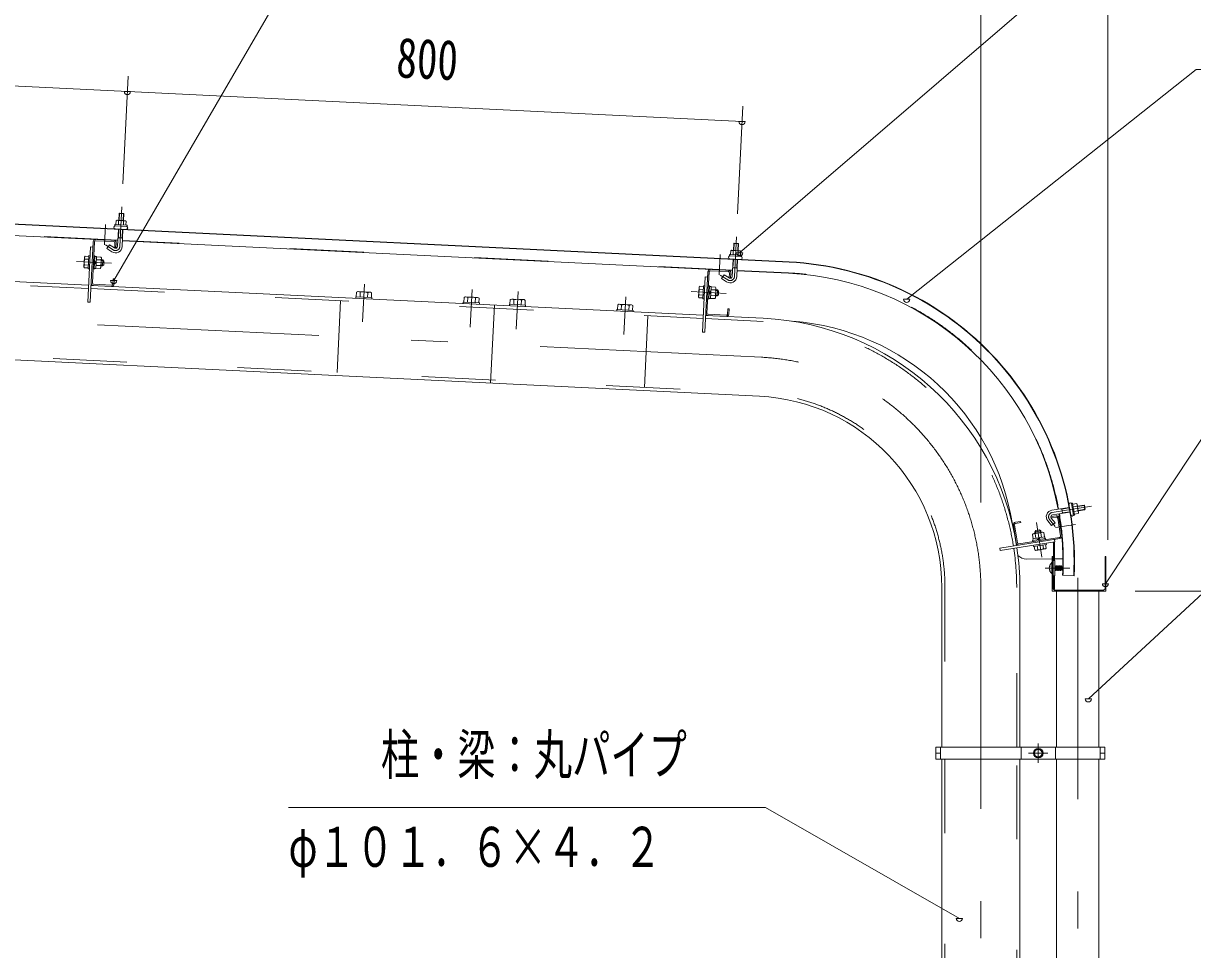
# Model space of a CAD drawing. Units: millimetres, scale not verified. Extents: x -25244 to 25244, y -10500 to 10500.
# Drawn here: x 17683 to 21483, y 5733 to 8745 of the extents above; entities that cross this region are included whole.
import ezdxf
from ezdxf.enums import TextEntityAlignment as Align

# ---------------------------------------------------------------- set-up
doc = ezdxf.new("R2010")
doc.units = ezdxf.units.MM
doc.header["$LTSCALE"] = 60
doc.linetypes.add('USER2', pattern=[10, 4, -6])
doc.linetypes.add('USER3', pattern=[24, 12, -5, 2, -5])
for name, color, linetype, lineweight in [('0-6_2-02BOLD', 7, 'Continuous', 18), ('0-7_2-12HIDDEN', 3, 'USER2', 18), ('0-8_2-22CENTER', 3, 'USER3', 18), ('0-9_2-42THIN', 4, 'Continuous', 18), ('0-A_2-52DIM', 3, 'Continuous', 18)]:
    doc.layers.add(name, color=color, linetype=linetype, lineweight=lineweight)
doc.styles.add('ＭＳ ゴシック', font='')
doc.styles.get('ＭＳ ゴシック').set_extended_font_data('MS Gothic')

msp = doc.modelspace()

# ---------------------------------------------------------------- linework, layer by layer
at = {"layer": '0-6_2-02BOLD'}
for p, q in [((20171.27, 7968.25), (15144.07, 8214.12)), ((15144.13, 8215.37), (20171.33, 7969.5)), ((16007.01, 8135.62), (17989.64, 8038.65)), ((17991.54, 8090.12), (17992.16, 8102.91)), ((18008.38, 8102.12), (18007.75, 8089.33)), ((17988.72, 8019.77), (17991.41, 8074.86)), ((18006.39, 8074.13), (18003.7, 8019.04)), ((17906.8, 7900.54), (17913.34, 8034.38)), ((17917.53, 8038.18), (17976.46, 8035.29)), ((17990.09, 8047.93), (18005.07, 8047.2)), ((18004.62, 8037.92), (19987.25, 7940.95)), ((19991.53, 8028.44), (20006.51, 8027.71)), ((17911.11, 7988.68), (17915.1, 7988.49)), ((17919.98, 7985.76), (17934.47, 7985.05)), ((19989.15, 7992.42), (19989.78, 8005.21)), ((20006, 8004.42), (20005.37, 7991.63)), ((17893.63, 7958.87), (17881.64, 7959.46)), ((17894.55, 7977.61), (17882.56, 7978.2)), ((17893.05, 7947.02), (17897.05, 7946.82)), ((17913.11, 7947.79), (17918.11, 7947.54)), ((17919.06, 7967.02), (17913.82, 7962.27)), ((17919.3, 7972.01), (17914.07, 7967.26)), ((17918.6, 7957.65), (17933.09, 7956.94)), ((17934.01, 7975.68), (17919.52, 7976.39)), ((17940.77, 7975.97), (17935.78, 7976.21)), ((19986.33, 7922.07), (19989.02, 7977.16)), ((19987.7, 7950.24), (20002.68, 7949.5)), ((20004.01, 7976.43), (20001.31, 7921.34)), ((19897.33, 7740.11), (19906.96, 7936.87)), ((19910.96, 7936.68), (19904.4, 7802.84)), ((19974.07, 7937.59), (19915.14, 7940.48)), ((19968.1, 7904.27), (19951.71, 7914.83)), ((20002.24, 7940.22), (20169.5, 7932.04)), ((19892.03, 7795.43), (17902.41, 7892.74)), ((17969.52, 7893.47), (17910.6, 7896.35)), ((18777.58, 7870.21), (18776.84, 7854.99)), ((18801.35, 7853.79), (18802.09, 7869.01)), ((19880.17, 7880.5), (19892.16, 7879.91)), ((19912.72, 7890.79), (19908.72, 7890.98)), ((19916.67, 7869.32), (19911.43, 7864.57)), ((19911.68, 7869.56), (19916.92, 7874.31)), ((19917.13, 7878.69), (19931.62, 7877.98)), ((19127.16, 7853.11), (19126.42, 7837.89)), ((19150.93, 7836.69), (19151.67, 7851.92)), ((19213.34, 7828.62), (19200.93, 7574.93)), ((19276.99, 7845.79), (19276.24, 7830.56)), ((19300.75, 7829.37), (19301.49, 7844.59)), ((19314.71, 7828.68), (19314.47, 7823.69)), ((19625.82, 7813.47), (19626.57, 7828.69)), ((19891.25, 7861.17), (19879.25, 7861.76)), ((19910.72, 7850.09), (19915.72, 7849.85)), ((19916.22, 7859.95), (19930.71, 7859.24)), ((19932.41, 7858.54), (19937.41, 7858.29)), ((19611.86, 7814.15), (19611.61, 7809.16)), ((19651.08, 7827.49), (19650.33, 7812.27)), ((19662.59, 7811.67), (19663.33, 7826.89)), ((19900.02, 7795.04), (20087.3, 7785.88)), ((19908.21, 7798.65), (19967.13, 7795.77)), ((21081.65, 7170.39), (21025.28, 7161.46)), ((21027.62, 7146.65), (21084.23, 7155.61)), ((21057.73, 7166.59), (21060.08, 7151.78)), ((21107.37, 7175.09), (21094.72, 7173.08)), ((21097.26, 7157.05), (21109.91, 7159.05)), ((20900.18, 7113.3), (20909.41, 7055.02)), ((20913.35, 7055.65), (20904.13, 7113.92)), ((21023.01, 7136.8), (21039.8, 7139.46)), ((21053.61, 7077.86), (21044.38, 7136.13)), ((21048.33, 7136.76), (21057.56, 7078.49)), ((21050.29, 7073.29), (20917.93, 7052.33)), ((20973.43, 7070.23), (20971.17, 7084.56)), ((20982.7, 7071.7), (20978.54, 7065.98)), ((20987.64, 7072.48), (20983.48, 7066.76)), ((20990.04, 7089.31), (20989.26, 7094.25)), ((20989.7, 7087.5), (20991.97, 7073.17)), ((20968.08, 7044.07), (20969.96, 7032.21)), ((20979.23, 7033.68), (20977.35, 7045.54)), ((20995.88, 7048.47), (20997.76, 7036.62)), ((21007.6, 7050.33), (21006.98, 7054.28)), ((21030.29, 6998.3), (21030.29, 7057.97)), ((21034.04, 7058.56), (21034.04, 6998.3)), ((21034.12, 7066.68), (21035.37, 7058.77)), ((21026.05, 7003.54), (20942.82, 7002.81)), ((21030.29, 7003.57), (21029.04, 7003.56)), ((21034.04, 7003.61), (21061.17, 7003.84)), ((21037.74, 6965.79), (21035.29, 6979.41)), ((21035.29, 6967.3), (21035.95, 6967.3)), ((21041.35, 6967.3), (21038.65, 6979.3)), ((21039.24, 6980.8), (21040.44, 6980.8)), ((21041.04, 6979.3), (21043.75, 6967.3)), ((21049.14, 6967.3), (21052.14, 6967.3)), ((21050.04, 6980.8), (21049.44, 6979.3)), ((21052.74, 6965.79), (21053.95, 6965.8)), ((21056.65, 6980.67), (21059.34, 6967)), ((21059.95, 6968.86), (21057.24, 6978.82)), ((21058.14, 6966.52), (21057.54, 6967.9)), ((21061.04, 6978.23), (21060.84, 6978.99)), ((21030.29, 6905.05), (21030.29, 6948.3)), ((21097.54, 6948.03), (21060.09, 6949.86)), ((20667.45, 6909.93), (20667.45, 6391.42)), ((20921.46, 6391.42), (20921.46, 6909.93)), ((21040.85, 6898.3), (21040.85, 6391.42)), ((21178.35, 6391.42), (21178.35, 6898.3)), ((20663.45, 6391.42), (20663.45, 6351.43)), ((20925.46, 6351.43), (20925.46, 6391.42)), ((21036.84, 6391.42), (21036.84, 6351.43)), ((21182.34, 6351.43), (21182.34, 6391.42)), ((20663.45, 6371.42), (20648.2, 6371.42)), ((20667.45, 6351.43), (20667.45, 1891.42)), ((20921.46, 1891.42), (20921.46, 6351.43)), ((21040.85, 6351.43), (21040.85, 1891.42)), ((21178.35, 1891.42), (21178.35, 6351.43)), ((21182.34, 6371.42), (21197.6, 6371.42))]:
    msp.add_line(p, q, dxfattribs=at)
for points in [[(17894.42, 7893.13), (15904.79, 7990.44), (15911.73, 8132.27)], [(18015.87, 8088.93), (18016.49, 8101.73), (18014.38, 8103.08), (17986.29, 8104.46), (17984.05, 8103.31), (17983.43, 8090.52)], [(17992.84, 8104.14), (17993.92, 8126.14), (18008.9, 8125.41), (18007.83, 8103.41)], [(17993.92, 8126.14), (17995.23, 8127.33), (18007.71, 8126.73), (18008.9, 8125.41)], [(17909.34, 8034.57), (17899.72, 7837.8), (17891.73, 7838.2), (17900.52, 8017.98), (17908.51, 8017.59)], [(17978.61, 8014.58), (17962.22, 8025.14), (17954.1, 8012.53), (17970.49, 8001.97)], [(17980.26, 8031.1), (17979.43, 8014.12), (17983.43, 8013.93), (17984.26, 8030.91)], [(19990.46, 8006.44), (19991.53, 8028.44), (19992.84, 8029.63), (20005.32, 8029.03), (20006.51, 8027.71), (20005.44, 8005.71)], [(15904.79, 7990.43), (15984.72, 7732.23), (20074.89, 7532.18)], [(17895, 7986.98), (17883.01, 7987.57), (17881.13, 7984.64), (17879.59, 7953.18)], [(17893.05, 7947.02), (17895.13, 7989.46), (17899.12, 7989.27)], [(17915.1, 7988.49), (17913.03, 7946.04), (17909.03, 7946.23)], [(17918.11, 7947.54), (17920.01, 7986.49), (17915.02, 7986.74)], [(17934.47, 7985.05), (17936.06, 7981.95), (17934.52, 7950.49), (17932.64, 7947.57), (17918.15, 7948.28)], [(20013.48, 7991.23), (20014.1, 8004.03), (20011.99, 8005.38), (19983.9, 8006.76), (19981.67, 8005.61), (19981.04, 7992.82)], [(17879.59, 7953.18), (17881.18, 7950.08), (17893.17, 7949.5)], [(17934.81, 7956.24), (17939.8, 7955.99), (17940.77, 7975.97), (17944.34, 7972.04), (17943.72, 7959.55), (17939.8, 7955.99)], [(17977.71, 7897.07), (17978.54, 7914.05), (17974.54, 7914.24), (17973.71, 7897.26)], [(19906.13, 7919.89), (19898.13, 7920.28), (19889.34, 7740.5), (19897.33, 7740.11)], [(19951.71, 7914.83), (19959.84, 7927.44), (19976.22, 7916.88)], [(19981.87, 7933.2), (19981.04, 7916.23), (19977.04, 7916.42), (19977.87, 7933.4)], [(18764.58, 7855.59), (18765.33, 7870.81), (18769.35, 7872.88), (18810.55, 7870.86), (18814.35, 7868.41), (18813.61, 7853.19)], [(19892.62, 7889.28), (19880.62, 7889.87), (19878.74, 7886.94), (19877.2, 7855.48), (19878.79, 7852.39), (19890.78, 7851.8)], [(19894.66, 7849.12), (19890.66, 7849.32), (19892.74, 7891.77), (19896.73, 7891.57)], [(19912.72, 7890.79), (19910.64, 7848.34), (19906.64, 7848.53)], [(19915.72, 7849.85), (19917.63, 7888.79), (19912.63, 7889.04)], [(19933.67, 7884.26), (19932.13, 7852.79), (19930.24, 7849.87), (19915.76, 7850.58)], [(19933.67, 7884.26), (19932.09, 7887.35), (19917.59, 7888.06)], [(19933.39, 7878.51), (19938.38, 7878.27), (19941.95, 7874.34), (19941.33, 7861.86), (19937.41, 7858.29), (19938.38, 7878.27)], [(18815.07, 7848.11), (18815.31, 7853.11), (18762.87, 7855.67), (18762.63, 7850.68)], [(19164.65, 7831.02), (19164.89, 7836.01), (19112.46, 7838.57), (19112.21, 7833.58)], [(19114.16, 7838.49), (19114.91, 7853.71), (19118.93, 7855.78), (19160.13, 7853.76), (19163.93, 7851.31), (19163.19, 7836.09)], [(19314.71, 7828.68), (19262.28, 7831.25), (19262.03, 7826.25)], [(19263.98, 7831.16), (19264.73, 7846.38), (19268.75, 7848.45), (19309.95, 7846.44), (19313.75, 7843.99), (19313.01, 7828.76)], [(19663.33, 7826.89), (19659.53, 7829.34), (19618.33, 7831.35), (19614.32, 7829.29), (19613.57, 7814.07)], [(19611.86, 7814.15), (19664.3, 7811.58), (19664.05, 7806.59)], [(19971.33, 7799.56), (19972.16, 7816.54), (19976.16, 7816.35), (19975.33, 7799.37)], [(21093.45, 7181.11), (21106.1, 7183.11), (21107.67, 7181.15), (21112.08, 7153.38), (21111.18, 7151.03), (21098.53, 7149.03)], [(21111.05, 7159.86), (21132.81, 7163.3), (21130.47, 7178.12), (21108.7, 7174.68)], [(21132.81, 7163.3), (21133.85, 7164.74), (21131.9, 7177.08), (21130.47, 7178.12)], [(20907.45, 7118.5), (20924.24, 7121.16), (20923.61, 7125.11), (20906.82, 7122.45)], [(21011.89, 7126.6), (21024.16, 7111.45), (21035.82, 7120.89), (21023.55, 7136.04)], [(21039.18, 7143.41), (21022.38, 7140.76), (21023.01, 7136.8)], [(21035.37, 7058.77), (20857.59, 7030.62), (20856.33, 7038.52), (21050.91, 7069.34)], [(21001.23, 7074.64), (20998.96, 7088.97), (20995.71, 7090.21), (20964.6, 7085.28), (20961.9, 7083.09), (20964.17, 7068.77)], [(21005.1, 7066.13), (21004.47, 7070.09), (20962.49, 7063.44), (20963.12, 7059.49)], [(20964.22, 7063.71), (20963.45, 7068.65), (21001.96, 7074.75), (21002.75, 7069.81)], [(20970.28, 7086.19), (20969.5, 7091.12), (20972.61, 7095.41), (20984.96, 7097.37), (20989.26, 7094.25), (20969.5, 7091.12)], [(21007.6, 7050.33), (20965.62, 7043.68), (20965, 7047.63)], [(20969.96, 7032.21), (20973.21, 7030.96), (21004.32, 7035.89), (21007.02, 7038.08), (21005.15, 7049.94)], [(21029.04, 6948.3), (21035.29, 6948.3), (21035.29, 6998.3), (21029.04, 6998.3)], [(21026.05, 6955.6), (21025, 6955.6), (21025, 6991), (21026.05, 6991)], [(21038.34, 6967.3), (21035.64, 6979.3), (21035.29, 6980.17)], [(21043.14, 6965.79), (21041.95, 6965.8), (21041.35, 6967.3), (21038.34, 6967.3), (21037.74, 6965.79), (21036.54, 6965.8), (21035.29, 6972.74)], [(21035.29, 6970.19), (21035.95, 6967.3), (21036.54, 6965.8)], [(21035.64, 6979.3), (21038.65, 6979.3), (21039.24, 6980.8), (21041.95, 6965.8)], [(21044.04, 6979.3), (21041.04, 6979.3), (21040.44, 6980.8), (21043.14, 6965.79), (21043.75, 6967.3), (21046.74, 6967.3)], [(21051.25, 6980.8), (21050.04, 6980.8), (21052.74, 6965.79), (21052.14, 6967.3), (21049.44, 6979.3), (21046.44, 6979.3), (21045.84, 6980.8), (21044.65, 6980.8), (21044.04, 6979.3), (21046.74, 6967.3), (21047.35, 6965.8), (21044.65, 6980.8)], [(21045.84, 6980.8), (21048.55, 6965.79), (21047.35, 6965.8)], [(21048.55, 6965.79), (21049.14, 6967.3), (21046.44, 6979.3)], [(21054.54, 6967.3), (21053.95, 6965.8), (21051.25, 6980.8), (21051.84, 6979.3)], [(21060.24, 6977.62), (21057.24, 6978.82), (21056.65, 6980.67), (21055.44, 6980.8), (21054.84, 6979.3), (21057.54, 6967.9), (21056.04, 6967.3), (21054.54, 6967.3), (21051.84, 6979.3), (21054.84, 6979.3)], [(21055.44, 6980.8), (21058.14, 6966.52), (21059.34, 6967), (21059.95, 6968.86), (21060.83, 6969.21)], [(21061.05, 6978.91), (21060.84, 6978.99), (21060.24, 6977.62), (21060.99, 6975.53)], [(21034.04, 6948.3), (21034.04, 6905.05), (21030.29, 6905.05)]]:
    msp.add_lwpolyline(points, dxfattribs=at)
for points in [[(17979.67, 8090.7), (18019.62, 8088.75), (18019.43, 8084.75), (17979.47, 8086.71)], [(20017.04, 7987.05), (19977.09, 7989.01), (19977.28, 7993.01), (20017.24, 7991.05)], [(21099.12, 7145.31), (21095.17, 7144.69), (21088.9, 7184.2), (21092.85, 7184.82)], [(21029.04, 6906.3), (21029.04, 7010.8), (21026.05, 7010.8), (21026.05, 6898.3), (21201.05, 6898.3), (21201.05, 7010.8), (21198.05, 7010.8), (21198.05, 6906.3), (21193.05, 6901.3), (21034.05, 6901.3)], [(21197.6, 6351.43), (21197.6, 6391.42), (20648.2, 6391.42), (20648.2, 6351.43)], [(20993.65, 6378.64), (20993.65, 6364.21), (20981.15, 6356.99), (20968.65, 6364.21), (20968.65, 6378.64), (20981.15, 6385.86)]]:
    msp.add_lwpolyline(points, close=True, dxfattribs=at)
for radius in [15.62, 12.25]:
    msp.add_circle((20981.15, 6371.42), radius, dxfattribs=at)
for centre, radius, start, end in [((17987.82, 8097.19), 7.19, 52.81573, 112.81573), ((17999.02, 8076.94), 26.87, 69.61203, 104.78795), ((18012.14, 8096), 7.19, 61.58424, 121.58424), ((17981.73, 8081.59), 5, 87.1998, 267.1998), ((18016.69, 8079.88), 5, 267.20061, 87.20061), ((17917.34, 8034.18), 8, 87.1973, 177.1973), ((17917.34, 8034.18), 4, 87.1973, 177.1973), ((17982.16, 8020.09), 21.56, 237.2, 357.2), ((17976.26, 8031.3), 4, 357.2092, 87.20122), ((17976.26, 8031.3), 8, 357.20143, 87.20122), ((17982.16, 8020.09), 6.57, 237.2, 357.2), ((17888.23, 7982.62), 7.19, 177.19905, 217.92587), ((17928.8, 7980.64), 7.19, 316.47223, 357.19905), ((19979.34, 7983.89), 5, 87.1998, 267.1998), ((19985.43, 7999.49), 7.19, 52.81573, 112.81573), ((19996.63, 7979.24), 26.87, 69.61203, 104.78795), ((20009.76, 7998.3), 7.19, 61.58424, 121.58424), ((20014.3, 7982.18), 5, 267.20061, 87.20061), ((17886.85, 7954.5), 7.19, 136.47223, 177.19905), ((17906.47, 7967.63), 26.15, 156.17365, 198.22446), ((17909.17, 7967.5), 26.15, 336.17365, 18.22446), ((17927.42, 7952.52), 7.19, 357.19905, 37.92587), ((19914.95, 7936.48), 8, 87.1973, 177.1973), ((20123.7, 6995.66), 973.75, 357.19981, 87.20003), ((20123.7, 6995.66), 975, 357.19981, 87.20001), ((19914.95, 7936.48), 4, 87.1973, 177.1973), ((19979.78, 7922.39), 21.56, 237.2, 357.2), ((19973.88, 7933.6), 4, 357.2092, 87.20122), ((19973.88, 7933.6), 8, 357.20143, 87.20122), ((19979.78, 7922.39), 6.57, 237.2, 357.2), ((20123.7, 6995.66), 937.5, 10.38889, 87.20003), ((17910.79, 7900.34), 8, 177.1973, 267.18845), ((17910.79, 7900.34), 4, 177.1973, 267.18845), ((17969.72, 7897.46), 8, 267.19952, 357.20207), ((17969.72, 7897.46), 4, 267.19952, 357.2092), ((18771.1, 7863.32), 9.46, 46.76884, 87.2), ((18788.27, 7837.46), 34.45, 66.33569, 108.0643), ((18807.87, 7861.52), 9.46, 87.2, 127.62831), ((19904.08, 7869.94), 26.15, 156.17365, 198.22446), ((19885.84, 7884.92), 7.19, 177.19905, 217.92587), ((19906.78, 7869.8), 26.15, 336.17365, 18.22446), ((19926.41, 7882.94), 7.19, 316.47223, 357.19905), ((19120.69, 7846.22), 9.46, 46.76884, 87.2), ((19137.85, 7820.37), 34.45, 66.33569, 108.0643), ((19157.45, 7844.42), 9.46, 87.2, 127.62831), ((19270.51, 7838.9), 9.46, 46.76884, 87.2), ((19287.67, 7813.04), 34.45, 66.33569, 108.0643), ((19307.27, 7837.09), 9.46, 87.2, 127.62831), ((19620.09, 7821.8), 9.46, 46.76884, 87.2), ((19637.25, 7795.94), 34.45, 66.33569, 108.0643), ((19656.85, 7819.99), 9.46, 87.2, 127.62831), ((19884.46, 7856.81), 7.19, 136.47223, 177.19905), ((19925.04, 7854.82), 7.19, 357.19905, 37.92587), ((19908.4, 7802.64), 8, 177.1973, 267.18845), ((19908.4, 7802.64), 4, 177.1973, 267.18845), ((19967.33, 7799.76), 8, 267.19952, 357.20207), ((19967.33, 7799.76), 4, 267.19952, 357.2092), ((20044.45, 6909.93), 877, 8.99998, 87.19994), ((20123.7, 6995.66), 782.5, 8.84924, 85.64873), ((20044.45, 6909.93), 623, 0, 87.19994), ((21085.17, 7181.07), 4.18, 8.99695, 188.99695), ((21100.88, 7178.17), 7.19, 334.61195, 34.61195), ((21028.65, 7140.17), 21.56, 98.99753, 218.99994), ((21028.65, 7140.17), 6.57, 98.99452, 218.99452), ((20123.7, 6995.66), 937.5, 357.19992, 9.47205), ((21090.92, 7146.55), 3.91, 188.99661, 8.99661), ((21083.34, 7163.06), 26.87, 351.41122, 26.58714), ((21104.69, 7154.12), 7.19, 343.38046, 43.38046), ((20908.08, 7114.55), 8, 99.00056, 189.00311), ((20908.08, 7114.55), 4, 98.99464, 189.00432), ((21040.43, 7135.51), 8, 9.00142, 99.00121), ((21040.43, 7135.51), 4, 9.00262, 98.99464), ((20967.38, 7078.45), 7.19, 58.27299, 98.99982), ((20984.25, 7061.92), 26.15, 77.97705, 120.02786), ((20995.19, 7082.85), 7.19, 98.99982, 139.72664), ((21049.66, 7077.24), 4, 279.00655, 9.00655), ((21049.66, 7077.24), 8, 279.00534, 9.00534), ((20917.31, 7056.27), 8, 189.01419, 279.00534), ((20044.45, 6909.93), 877, 0, 8.47734), ((20917.31, 7056.27), 4, 189.0154, 279.00655), ((20973.74, 7038.33), 7.19, 278.99982, 319.72664), ((20984.67, 7059.25), 26.15, 257.97705, 300.02786), ((21001.54, 7042.73), 7.19, 238.27299, 278.99982), ((20942.49, 7040.31), 37.5, 223.2738, 270.49994), ((21028.29, 6973.3), 11.55, 137.75334, 222.24648), ((21039.85, 6973.3), 23.1, 129.98303, 230.0168)]:
    msp.add_arc(centre, radius, start, end, dxfattribs=at)
at = {"layer": '0-7_2-12HIDDEN'}
for p, q in [((17989.7, 8039.9), (16007.07, 8136.87)), ((19987.31, 7942.2), (18004.68, 8039.17)), ((15908.1, 7979.76), (17893.9, 7882.64)), ((20169.56, 7933.29), (20002.3, 7941.47)), ((17901.9, 7882.25), (19891.52, 7784.94)), ((18702.04, 7609.84), (18713.42, 7842.56)), ((19712.23, 7793.71), (19700.85, 7560.99)), ((19899.51, 7784.55), (20086.78, 7775.39)), ((15981.42, 7742.9), (20075.4, 7542.67)), ((20677.96, 6909.93), (20677.96, 6391.42)), ((20910.95, 6391.42), (20910.95, 6909.93)), ((20677.96, 6351.43), (20677.96, 1891.42)), ((20910.95, 1891.42), (20910.95, 6351.43))]:
    msp.add_line(p, q, dxfattribs=at)
for centre, radius, start, end in [((20123.7, 6995.66), 938.75, 10.38695, 87.20001), ((20044.45, 6909.93), 866.5, 9.00008, 87.19994), ((20044.45, 6909.93), 633.5, 0, 87.19994), ((20123.7, 6995.66), 938.75, 357.19991, 9.47144), ((20044.45, 6909.93), 866.5, 0, 8.47098)]:
    msp.add_arc(centre, radius, start, end, dxfattribs=at)
at = {"layer": '0-8_2-22CENTER'}
for p, q in [((17996.21, 8019.4), (18002.53, 8148.65)), ((17946.38, 8024.25), (17949.63, 8090.67)), ((17949.86, 8024.18), (17974.55, 8008.27)), ((19993.82, 7921.7), (20000.14, 8050.95)), ((19943.99, 7926.55), (19947.24, 7992.97)), ((17969, 7964.57), (17855.38, 7970.14)), ((19947.47, 7926.48), (19972.16, 7910.58)), ((18791.17, 7896.84), (18785.19, 7774.48)), ((19134.77, 7757.38), (19140.75, 7879.74)), ((19290.57, 7872.42), (19284.59, 7750.06)), ((19966.61, 7866.87), (19853, 7872.44)), ((20081.09, 7659.03), (15898.59, 7863.59)), ((19634.17, 7732.96), (19640.15, 7855.32)), ((21026.45, 7154.05), (21154.25, 7174.3)), ((20974.87, 7121.08), (20992.68, 7008.73)), ((21036.21, 7108.49), (21017.72, 7131.32)), ((21102.33, 7115.45), (21036.65, 7105.04)), ((21003.81, 6973.3), (21083.75, 6973.3)), ((21109.6, 6941.68), (21109.6, 1559.63)), ((20794.46, 6909.93), (20794.46, -1155.07)), ((20981.15, 6402.67), (20981.15, 6340.18)), ((21012.4, 6371.42), (20949.9, 6371.42))]:
    msp.add_line(p, q, dxfattribs=at)
for centre, radius, start, end in [((17982.16, 8020.09), 14.06, 237.2, 357.2), ((19979.78, 7922.39), 14.06, 237.2, 357.2), ((20044.45, 6909.93), 750, 0, 87.19994), ((21028.65, 7140.17), 14.06, 99.00221, 219.00221)]:
    msp.add_arc(centre, radius, start, end, dxfattribs=at)
at = {"layer": '0-9_2-42THIN'}
for p, q in [((17995.23, 8127.33), (17994.09, 8104.08)), ((18006.58, 8103.47), (18007.71, 8126.72)), ((19992.84, 8029.63), (19991.71, 8006.38)), ((20004.19, 8005.77), (20005.33, 8029.02)), ((17934.92, 7958.74), (17942.41, 7958.37)), ((17943.15, 7973.35), (17935.66, 7973.72)), ((19988.96, 7950.17), (19987.48, 7945.57)), ((19988.96, 7950.17), (19990.27, 7977.1)), ((19940.76, 7875.65), (19933.27, 7876.02)), ((19932.54, 7861.04), (19940.03, 7860.67)), ((21131.9, 7177.08), (21108.9, 7173.44)), ((21110.86, 7161.1), (21133.85, 7164.74)), ((20971.58, 7093.98), (20972.75, 7086.58)), ((20987.56, 7088.92), (20986.39, 7096.33))]:
    msp.add_line(p, q, dxfattribs=at)
for points in [[(17989.87, 8043.27), (17991.34, 8047.87), (17992.66, 8074.8)], [(18005.15, 8074.19), (18003.83, 8047.26), (18004.85, 8042.53)], [(20002.75, 7976.49), (20001.44, 7949.56), (20002.46, 7944.84)], [(21081.87, 7169.16), (21057.93, 7165.37), (21053.12, 7165.87)], [(21055.47, 7151.05), (21059.89, 7153.02), (21084.02, 7156.84)]]:
    msp.add_lwpolyline(points, dxfattribs=at)
at = {"layer": '0-A_2-52DIM'}
for p, q in [((21206.96, 9332.47), (21206.96, 7064.9)), ((20794.46, 8982.47), (20794.46, 7186.43)), ((20018.46, 8425.51), (15074.37, 8667.3)), ((18006.2, 8223.56), (18023.29, 8573.14)), ((18030.85, 8523.21), (18010.85, 8523.21)), ((20003.81, 8125.86), (20020.9, 8475.44)), ((20028.46, 8425.51), (20008.46, 8425.51)), ((20020.41, 7998.33), (20000.41, 7998.33)), ((17986.27, 7908.64), (17966.27, 7908.64)), ((20563.56, 7847.53), (20543.56, 7847.53)), ((21209.58, 6922.44), (21189.58, 6922.44)), ((22919.46, 6898.3), (21296.24, 6898.3)), ((21154.04, 6548.04), (21134.04, 6548.04)), ((20734.78, 5834.06), (20714.78, 5834.06))]:
    msp.add_line(p, q, dxfattribs=at)
for points in [[(21178.52, 9720.01), (19028.52, 9720.01), (17976.27, 7908.64)], [(20010.41, 7998.33), (21519.32, 9294.93), (23519.32, 9294.93)], [(24094.45, 8594.93), (21494.45, 8594.93), (20553.56, 7847.53)], [(21199.58, 6922.44), (21844.46, 7894.93), (23544.46, 7894.93)], [(23844.46, 7194.93), (21844.46, 7194.93), (21144.05, 6548.04)], [(20724.78, 5834.06), (20094.46, 6194.93), (18544.45, 6194.93)]]:
    msp.add_lwpolyline(points, dxfattribs=at)
for centre in [(18020.85, 8523.21), (20018.46, 8425.51), (20010.41, 7998.33), (17976.27, 7908.64), (20553.56, 7847.53), (21199.58, 6922.44), (21144.04, 6548.04), (20724.78, 5834.06)]:
    msp.add_arc(centre, 10, 180, 0, dxfattribs=at)

# ---------------------------------------------------------------- texts
at = {"layer": '0-A_2-52DIM', "color": 7, "style": 'ＭＳ ゴシック', "width": 0.75}
msp.add_text('800', height=130.2, rotation=357.2, dxfattribs=at).set_placement((18890.85, 8530.71), align=Align.BOTTOM_LEFT)
at = {"layer": '0-A_2-52DIM', "color": 7, "style": 'ＭＳ ゴシック', "width": 0.7}
for s, p in [('柱・梁：丸パイプ', (18844.45, 6262.7)), ('φ１０１．６×４．２', (18544.45, 5962.7))]:
    msp.add_text(s, height=130.2, dxfattribs=at).set_placement(p, align=Align.BOTTOM_LEFT)

doc.saveas('drawing.dxf')
